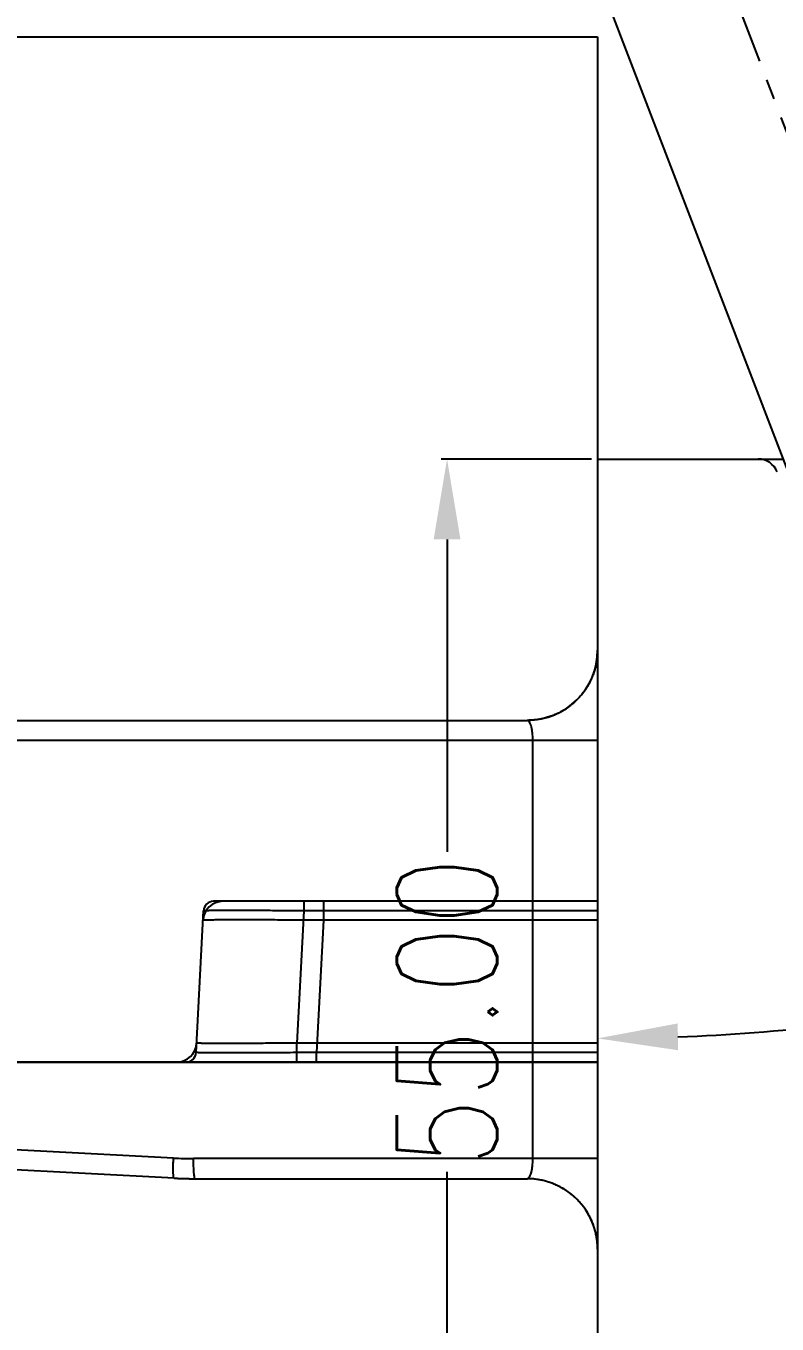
# Model space of a CAD drawing. Header units: millimetres. Extents: x 27275 to 28529, y -21406 to -20519.
# Drawn here: x 27946.8 to 27984.2, y -21160 to -21095.5 of the extents above; entities that cross this region are included whole.
import ezdxf

# ---------------------------------------------------------------- set-up
doc = ezdxf.new("R2010")
doc.units = ezdxf.units.MM
doc.header["$LTSCALE"] = 8
doc.linetypes.add('CENTER2', pattern=[1.125, 0.75, -0.125, 0.125, -0.125])
doc.layers.get('DEFPOINTS').update_dxf_attribs({"color": 6})
for name, color, linetype in [('Cav-cor', 30, 'Continuous'), ('PIN', 5, 'Continuous'), ('SLIDE', 6, 'Continuous'), ('WT', 4, 'Continuous')]:
    doc.layers.add(name, color=color, linetype=linetype)
doc.layers.add('dim', color=3, linetype='Continuous', lineweight=15)
doc.styles.get("Standard").update_dxf_attribs({"font": 'txt.shx', "width": 0.8, "bigfont": 'chineset.shx'})
doc.dimstyles.new('ISO-25', dxfattribs={"dimtxt": 5, "dimasz": 4, "dimexe": 0.3, "dimexo": 0.3, "dimtad": 0, "dimzin": 1, "dimdsep": 46, "dimtxsty": 'Standard', "dimcen": 0, "dimclrd": 3, "dimclre": 3, "dimclrt": 3, "dimazin": 0, "dimtfac": 1, "dimtofl": 0, "dimtmove": 0, "dimatfit": 0, "dimfxl": 0, "dimarcsym": 0})

# ---------------------------------------------------------------- blocks, each defined once
blk = doc.blocks.new('*D26662')
at = {"layer": 'DEFPOINTS', "color": 0}
for p in [(27967.777, -21116.996), (27975.266, -21116.996), (27975.266, -21171.996)]:
    blk.add_point(p, dxfattribs=at)
at = {"layer": 'dim', "color": 3, "lineweight": -2}
for p, q in [((27974.966, -21116.996), (27967.477, -21116.996)), ((27967.777, -21120.996), (27967.777, -21136.538)), ((27967.777, -21167.996), (27967.777, -21152.455)), ((27974.966, -21171.996), (27967.477, -21171.996))]:
    blk.add_line(p, q, dxfattribs=at)
at = {"layer": 'dim', "color": 3}
for points in [[(27968.444, -21120.996), (27967.111, -21120.996), (27967.777, -21116.996)], [(27967.111, -21167.996), (27968.444, -21167.996), (27967.777, -21171.996)]]:
    blk.add_solid(points, dxfattribs=at)
at = {"layer": 'dim', "color": 3, "insert": (27967.777, -21144.496), "char_height": 5, "attachment_point": 5, "rotation": 90}
blk.add_mtext('55.00', dxfattribs=at)
blk = doc.blocks.new('*D26664')
at = {"layer": 'DEFPOINTS', "color": 0}
for p in [(27975.266, -21095.996), (28007.266, -21116.996), (27995.302, -21143.873), (28034.432, -21180.996), (27975.266, -21186.996)]:
    blk.add_point(p, dxfattribs=at)
at = {"layer": 'dim', "color": 3, "lineweight": -2}
for start, end in [(286.61556, 290.80058), (272.19942, 276.38444)]:
    blk.add_arc((27975.266, -21041.609), 104.208, start, end, dxfattribs=at)
at = {"layer": 'dim', "color": 3}
for points in [[(28012.52, -21139.643), (28012.023, -21138.406), (28015.983, -21137.533)], [(27979.252, -21145.074), (27979.278, -21146.407), (27975.266, -21145.817)]]:
    blk.add_solid(points, dxfattribs=at)
at = {"layer": 'dim', "color": 3, "insert": (27996.041, -21143.725), "char_height": 5, "attachment_point": 5, "rotation": 11.5}
blk.add_mtext('23.00%%d', dxfattribs=at)
blk = doc.blocks.new('20160902.185733')
at = {"layer": 'Cav-cor', "color": 241}
for p, q in [((-24.236, 28.874), (34.86, 28.874)), ((3.068, 28.874), (34.86, 28.874)), ((38.36, 27.874), (-7.737, 27.874)), ((35.142, 7.074), (35.142, 27.874)), ((18.385, 12.348), (18.755, 19.401)), ((38.36, 19.874), (19.254, 19.874)), ((23.748, 19.401), (23.403, 12.822)), ((23.748, 19.874), (23.748, 19.401)), ((38.36, 19.401), (23.748, 19.401)), ((24.722, 19.874), (24.722, 18.927)), ((24.722, 18.927), (24.377, 12.348)), ((38.36, 18.927), (24.722, 18.927)), ((23.403, 11.874), (23.403, 12.822)), ((38.36, 12.822), (23.403, 12.822)), ((24.377, 11.874), (24.377, 12.348)), ((38.36, 12.348), (24.377, 12.348)), ((-121.64, 11.874), (38.36, 11.874)), ((38.36, 11.874), (-28.269, 11.874)), ((17.263, 7.1), (4.133, 7.789)), ((17.291, 6.102), (2.202, 6.893)), ((17.291, 6.102), (2.204, 6.892)), ((38.36, 7.074), (18.257, 7.074)), ((18.337, 6.074), (34.86, 6.074)), ((18.337, 6.074), (34.86, 6.074))]:
    blk.add_line(p, q, dxfattribs=at)
for centre, radius, start, end in [((34.86, 32.374), 3.5, 270, 0), ((19.729, 18.874), 1, 90, 177), ((19.254, 19.374), 0.5, 90, 177), ((17.411, 12.874), 1, 270, 357), ((17.886, 12.374), 0.5, 270, 357), ((18.257, 26.078), 19.003, 267.00026, 269.99974), ((18.337, 26.074), 20, 267, 270), ((34.86, 2.574), 3.5, 359.99999, 90)]:
    blk.add_arc(centre, radius, start, end, dxfattribs=at)
for points, weights in [([(38.36, 32.374), (38.36, 30.324), (36.911, 28.874), (34.86, 28.874)], [1, 0.8047378541, 0.8047378541, 1]), ([(17.291, 6.102), (17.639, 6.084), (17.988, 6.074), (18.337, 6.074)], [1, 0.99977155, 0.99977155, 1]), ([(38.36, 2.574), (38.36, 4.625), (36.911, 6.074), (34.86, 6.074)], [1, 0.8047378541, 0.8047378541, 1])]:
    blk.add_rational_spline(points, weights, degree=3, dxfattribs=at)
for points, knots in [([(35.142, 27.874), (35.142, 28.006), (35.132, 28.196), (35.096, 28.435), (35.061, 28.585), (35.02, 28.706), (34.973, 28.797), (34.923, 28.857), (34.879, 28.874), (34.86, 28.874)], [0, 0, 0, 0, 0.362708, 0.525409, 0.667812, 0.786273, 0.879241, 0.948077, 1, 1, 1, 1]), ([(23.748, 19.401), (23.423, 19.402), (22.786, 19.405), (21.862, 19.409), (21.13, 19.41), (20.59, 19.411), (20.228, 19.411), (19.9, 19.411), (19.609, 19.411), (19.358, 19.41), (19.175, 19.409), (19.05, 19.408), (18.974, 19.407), (18.908, 19.406), (18.855, 19.405), (18.813, 19.404), (18.785, 19.403), (18.77, 19.402), (18.762, 19.402), (18.758, 19.401), (18.755, 19.401), (18.755, 19.401)], [0, 0, 0, 0, 0.195042, 0.382634, 0.555558, 0.634399, 0.707127, 0.773034, 0.831491, 0.881928, 0.923867, 0.94152, 0.956906, 0.969987, 0.980733, 0.989121, 0.99513, 0.99724, 0.998752, 0.999668, 1, 1, 1, 1]), ([(24.722, 18.927), (24.332, 18.93), (23.568, 18.936), (22.626, 18.942), (21.906, 18.945), (21.404, 18.947), (20.933, 18.948), (20.499, 18.948), (20.105, 18.948), (19.756, 18.947), (19.455, 18.945), (19.235, 18.943), (19.085, 18.941), (18.993, 18.94), (18.915, 18.938), (18.85, 18.936), (18.8, 18.934), (18.767, 18.932), (18.748, 18.931), (18.738, 18.929), (18.733, 18.928), (18.73, 18.927), (18.73, 18.927)], [0, 0, 0, 0, 0.195055, 0.382606, 0.471308, 0.555471, 0.634284, 0.706984, 0.772876, 0.831319, 0.881757, 0.923702, 0.941364, 0.956757, 0.969849, 0.980611, 0.989013, 0.995039, 0.99716, 0.998686, 0.999623, 1, 1, 1, 1]), ([(24.377, 12.348), (23.987, 12.347), (23.223, 12.344), (22.281, 12.341), (21.561, 12.339), (21.058, 12.338), (20.587, 12.338), (20.152, 12.337), (19.758, 12.338), (19.409, 12.338), (19.108, 12.339), (18.888, 12.34), (18.739, 12.341), (18.647, 12.342), (18.569, 12.343), (18.505, 12.344), (18.46, 12.344), (18.431, 12.345), (18.415, 12.346), (18.403, 12.346), (18.393, 12.347), (18.389, 12.348), (18.385, 12.348), (18.385, 12.348)], [0, 0, 0, 0, 0.195071, 0.382716, 0.471478, 0.555706, 0.634584, 0.707345, 0.773273, 0.831733, 0.882157, 0.924065, 0.941701, 0.957065, 0.970123, 0.980846, 0.989208, 0.992498, 0.995192, 0.997288, 0.998786, 0.999687, 1, 1, 1, 1]), ([(23.403, 12.822), (23.078, 12.819), (22.441, 12.813), (21.516, 12.806), (20.784, 12.802), (20.244, 12.801), (19.882, 12.8), (19.554, 12.801), (19.263, 12.802), (19.012, 12.803), (18.829, 12.805), (18.704, 12.807), (18.628, 12.809), (18.563, 12.811), (18.509, 12.813), (18.468, 12.815), (18.44, 12.817), (18.424, 12.818), (18.417, 12.819), (18.413, 12.82), (18.41, 12.821), (18.41, 12.822)], [0, 0, 0, 0, 0.195129, 0.382791, 0.555769, 0.634624, 0.707356, 0.773256, 0.831691, 0.882098, 0.923991, 0.941619, 0.956978, 0.970029, 0.980746, 0.989106, 0.995089, 0.997188, 0.998695, 0.999617, 1, 1, 1, 1]), ([(17.291, 6.102), (17.288, 6.102), (17.281, 6.109), (17.271, 6.135), (17.261, 6.191), (17.254, 6.282), (17.248, 6.405), (17.247, 6.554), (17.248, 6.724), (17.254, 6.909), (17.259, 7.036), (17.263, 7.1)], [0, 0, 0, 0, 0.009144, 0.025351, 0.083547, 0.175932, 0.299528, 0.449701, 0.620904, 0.806887, 1, 1, 1, 1]), ([(18.337, 6.074), (18.334, 6.074), (18.327, 6.081), (18.316, 6.106), (18.303, 6.162), (18.291, 6.253), (18.279, 6.376), (18.27, 6.526), (18.262, 6.697), (18.258, 6.882), (18.257, 7.009), (18.257, 7.074)], [0, 0, 0, 0, 0.009146, 0.025366, 0.08362, 0.176088, 0.299771, 0.450006, 0.621212, 0.807106, 1, 1, 1, 1]), ([(34.86, 6.074), (34.879, 6.074), (34.923, 6.092), (34.973, 6.152), (35.02, 6.243), (35.061, 6.364), (35.096, 6.514), (35.132, 6.753), (35.142, 6.943), (35.142, 7.074)], [0, 0, 0, 0, 0.051922, 0.120758, 0.213726, 0.332188, 0.474591, 0.637292, 1, 1, 1, 1])]:
    blk.add_open_spline(points, degree=3, knots=knots, dxfattribs=at)

msp = doc.modelspace()

# ---------------------------------------------------------------- linework, layer by layer
at = {"layer": 'Cav-cor', "color": 241}
for p, q in [((27815.266, -21095.996), (27975.266, -21095.996)), ((27975.266, -21095.996), (27975.266, -21186.996)), ((27815.266, -21146.996), (27975.266, -21146.996))]:
    msp.add_line(p, q, dxfattribs=at)
at = {"layer": 'PIN', "linetype": 'CENTER2'}
msp.add_line((27968.266, -21057.996), (28012.026, -21171.996), dxfattribs=at)
at = {"layer": 'PIN'}
msp.add_line((27965.71, -21068.082), (28001.73, -21161.916), dxfattribs=at)
at = {"layer": 'SLIDE'}
msp.add_line((27975.266, -21116.996), (27984.487, -21116.996), dxfattribs=at)
msp.add_arc((27983.264, -21117.996), 1, 21, 90, dxfattribs=at)

# ---------------------------------------------------------------- block references
at = {"layer": 'WT'}
msp.add_blockref('20160902.185733', (27936.905, -21158.871), dxfattribs=at)

# ---------------------------------------------------------------- dimensions: what is measured, and where the dimension line sits
at = {"layer": 'dim'}
dim = msp.add_angular_dim_2l(base=(27995.302, -21143.873), line1=((27975.266, -21095.996), (27975.266, -21186.996)), line2=((28007.266, -21116.996), (28034.432, -21180.996)), dimstyle='ISO-25', dxfattribs=at)
dim.commit()
dim.dimension.update_dxf_attribs({"geometry": '*D26664', "text_midpoint": (27996.041, -21143.725)})
dim = msp.add_linear_dim(base=(27967.777, -21116.996), p1=(27975.266, -21171.996), p2=(27975.266, -21116.996), angle=90, dimstyle='ISO-25', dxfattribs=at)
dim.commit()
dim.dimension.update_dxf_attribs({"geometry": '*D26662', "text_midpoint": (27967.777, -21144.496)})

doc.saveas('drawing.dxf')
